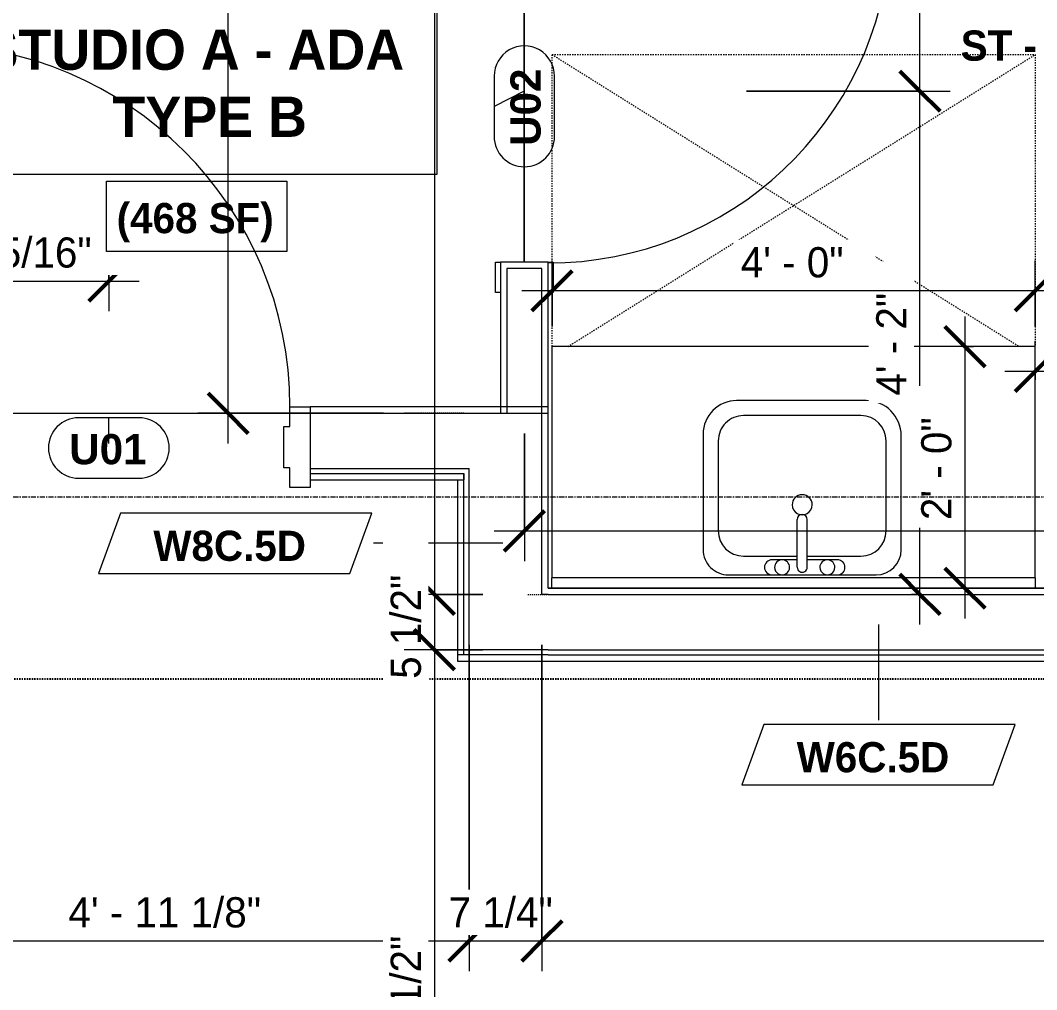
# Model space of a CAD drawing. Header units: inches. Extents: x -4058 to -1781, y 9814 to 12264.
# Drawn here: x -2697.2 to -2596.2, y 10418.3 to 10514.6 of the extents above; entities that cross this region are included whole.
import ezdxf

# ---------------------------------------------------------------- set-up
doc = ezdxf.new("R2010")
doc.units = ezdxf.units.IN
doc.header["$MEASUREMENT"] = 0
for name, pattern in [('Dash', [0.25, 0.125, -0.125]), ('Dash 3_32_', [0.1875, 0.09375, -0.09375]), ('Dash_2_', [0.25, 0.125, -0.125]), ('Grid Line 1_2_', [0.875, 0.5, -0.125, 0.125, -0.125])]:
    doc.linetypes.add(name, pattern=pattern)
for name, color, linetype, lineweight in [('0-1', 7, 'Continuous', 5), ('0-2', 7, 'Continuous', 9), ('A-ANNO-DIMS', 211, 'Continuous', 9), ('A-ANNO-DIMS-32', 211, 'Continuous', 9), ('A-AREA-IDEN', 2, 'Continuous', 9), ('A-DETL-1', 90, 'Dash 3_32_', 9), ('A-DOOR-1', 7, 'Continuous', 9), ('A-DOOR-2', 31, 'Continuous', 9), ('A-DOOR-FRAM-1', 7, 'Continuous', 9), ('A-DOOR-IDEN', 31, 'Continuous', 9), ('A-FLOR-2', 192, 'Continuous', 9), ('A-GENM', 5, 'Continuous', 9), ('A-GENM-2', 147, 'Dash', 9), ('A-WALL-1', 7, 'Continuous', 9), ('A-WALL-2', 113, 'Continuous', 9), ('A-WALL-IDEN', 211, 'Continuous', 9), ('I-WALL-3', 7, 'Continuous', 9), ('P-SANR-FIXT', 6, 'Continuous', 9), ('Q-CASE', 31, 'Continuous', 9), ('S-GRID-1', 1, 'Grid Line 1_2_', 9)]:
    doc.layers.add(name, color=color, linetype=linetype, lineweight=lineweight)
doc.layers.add('0-3', color=250, linetype='Dash_2_')
doc.styles.add('Arial_B', font='arialbd.ttf', dxfattribs={"height": 3})
doc.styles.add('Century Gothic', font='ufonts.com_century-gothic.ttf', dxfattribs={"height": 3})
doc.styles.add('Century Gothic_B', font='GOTHICB.TTF', dxfattribs={"height": 4})
doc.styles.add('Century Gothic_B_1', font='GOTHICB.TTF', dxfattribs={"height": 3})
doc.dimstyles.new('MARKETING_DIMENSION', dxfattribs={"dimscale": 12, "dimtxt": 3.132505, "dimasz": 0.333333, "dimexe": 0.25, "dimexo": 0.166667, "dimgap": 0.041667, "dimtad": 1, "dimdec": 4, "dimrnd": 0.0625, "dimzin": 3, "dimdsep": 46, "dimlunit": 4, "dimtxsty": 'Century Gothic', "dimblk1": 'OBLIQUE', "dimblk2": 'OBLIQUE', "dimsah": 1, "dimcen": 0.09, "dimdle": 0.25, "dimazin": 0, "dimtfac": 1, "dimtdec": 4, "dimtix": 1, "dimtmove": 0, "dimatfit": 3, "dimfxl": 1, "dimtvp": 1, "dimtfill": 1, "dimfrac": 2, "dimtolj": 1, "dimtzin": 0, "dimarcsym": 2})
doc.dimstyles.new('THE_DIMENSION_STRING', dxfattribs={"dimscale": 12, "dimtxt": 3.132505, "dimasz": 0.333333, "dimexe": 0.25, "dimexo": 0.166667, "dimgap": 0.041667, "dimtad": 1, "dimdec": 4, "dimrnd": 0.0625, "dimzin": 3, "dimdsep": 46, "dimlunit": 4, "dimtxsty": 'Century Gothic', "dimblk1": 'OBLIQUE', "dimblk2": 'OBLIQUE', "dimsah": 1, "dimcen": 0.09, "dimdle": 0.25, "dimazin": 0, "dimtfac": 1, "dimtdec": 4, "dimtix": 1, "dimtmove": 0, "dimatfit": 3, "dimfxl": 1, "dimtvp": 1, "dimtfill": 1, "dimfrac": 2, "dimtolj": 1, "dimtzin": 0, "dimarcsym": 2})
doc.dimstyles.new('THE_DIMENSION_STRING_1', dxfattribs={"dimscale": 12, "dimtxt": 3.132505, "dimasz": 0.333333, "dimexe": 0.25, "dimexo": 0.166667, "dimgap": 0.041667, "dimtad": 1, "dimdec": 4, "dimrnd": 0.0625, "dimzin": 3, "dimdsep": 46, "dimlunit": 4, "dimtxsty": 'Century Gothic', "dimblk1": 'OBLIQUE', "dimblk2": 'OBLIQUE', "dimsah": 1, "dimcen": 0.09, "dimdle": 0.25, "dimazin": 0, "dimtfac": 1, "dimtdec": 4, "dimtix": 1, "dimtmove": 1, "dimatfit": 3, "dimfxl": 1, "dimtvp": 1, "dimtfill": 1, "dimfrac": 2, "dimtolj": 1, "dimtzin": 0, "dimarcsym": 2})
doc.dimstyles.new('THE_DIMENSION_STRING_3', dxfattribs={"dimscale": 12, "dimtxt": 3.132505, "dimasz": 0.333333, "dimexe": 0.25, "dimexo": 0.166667, "dimgap": 0.041667, "dimtad": 1, "dimdec": 4, "dimrnd": 0.0625, "dimzin": 3, "dimdsep": 46, "dimlunit": 4, "dimtxsty": 'Century Gothic', "dimblk1": 'OBLIQUE', "dimblk2": 'OBLIQUE', "dimsah": 1, "dimcen": 0.09, "dimdle": 0.25, "dimazin": 0, "dimtfac": 1, "dimtdec": 4, "dimtix": 1, "dimtmove": 0, "dimatfit": 3, "dimfxl": 1, "dimtvp": 1, "dimtfill": 1, "dimfrac": 2, "dimtolj": 1, "dimtzin": 0, "dimarcsym": 2})
doc.dimstyles.new('THE_DIMENSION_STRING_4', dxfattribs={"dimscale": 12, "dimtxt": 3.132505, "dimasz": 0.333333, "dimexe": 0.25, "dimexo": 0.166667, "dimgap": 0.041667, "dimtad": 1, "dimdec": 4, "dimrnd": 0.0625, "dimzin": 3, "dimdsep": 46, "dimlunit": 4, "dimtxsty": 'Century Gothic', "dimblk1": 'OBLIQUE', "dimblk2": 'OBLIQUE', "dimsah": 1, "dimcen": 0.09, "dimdle": 0.25, "dimazin": 0, "dimtfac": 1, "dimtdec": 4, "dimtix": 1, "dimtmove": 0, "dimatfit": 3, "dimfxl": 1, "dimtvp": 1, "dimtfill": 1, "dimfrac": 2, "dimtolj": 1, "dimtzin": 0, "dimarcsym": 2})

# ---------------------------------------------------------------- blocks, each defined once
blk = doc.blocks.new('HOLLOW METAL - UNIT DOOR-2191977-UNIT PLANS - 1ST FLOOR')
at = {"layer": 'A-DOOR-1'}
for p, q in [((16.25, -3.875), (18, -3.875)), ((16.25, -39.875), (16.25, -3.875)), ((18, -3.875), (18, -39.875)), ((18, -39.875), (16.25, -39.875))]:
    blk.add_line(p, q, dxfattribs=at)
blk.add_arc((18, -3.875), 36, 180, 270, dxfattribs=at)
at = {"layer": 'A-DOOR-FRAM-1'}
for p, q in [((-20, 4.125), (-18, 4.125)), ((-20, -3.875), (-20, 4.125)), ((-18, 4.125), (-18, 2.1875)), ((18, 4.125), (20, 4.125)), ((18, 2.1875), (18, 4.125)), ((20, 4.125), (20, -3.875)), ((-18, 2.1875), (-17.375, 2.1875)), ((-17.375, 2.1875), (-17.375, -1.9375)), ((17.375, 2.1875), (18, 2.1875)), ((17.375, -1.9375), (17.375, 2.1875)), ((-18, -1.9375), (-18, -3.875)), ((-17.375, -1.9375), (-18, -1.9375)), ((18, -1.9375), (17.375, -1.9375)), ((18, -3.875), (18, -1.9375)), ((-18, -3.875), (-20, -3.875)), ((20, -3.875), (18, -3.875))]:
    blk.add_line(p, q, dxfattribs=at)
blk = doc.blocks.new('CTR - 1st Phase - Common Walls_rvt-1-UNIT PLANS - 1ST FLOOR')
at = {"layer": 'A-WALL-1'}
for p, q in [((-2668.41, 10475.54), (-2653.75, 10475.54)), ((-2653.75, 10475.54), (-2652.62, 10475.54)), ((-2652.62, 10475.54), (-2645.37, 10475.54)), ((-2645.37, 10457.54), (-2645.37, 10475.54)), ((-2668.41, 10470.04), (-2653.75, 10470.04)), ((-2668.41, 10469.54), (-2653.75, 10469.54)), ((-2653.75, 10470.04), (-2653.12, 10470.04)), ((-2653.75, 10469.54), (-2653.12, 10469.54)), ((-2653.12, 10470.04), (-2652.62, 10470.04)), ((-2653.12, 10469.54), (-2653.12, 10468.91)), ((-2653.12, 10468.91), (-2653.12, 10469.54)), ((-2652.62, 10452.04), (-2652.62, 10470.04)), ((-2653.75, 10468.91), (-2653.12, 10468.91)), ((-2653.12, 10452.04), (-2653.12, 10468.91)), ((-2644.75, 10457.54), (-2645.37, 10457.54)), ((-2644.75, 10457.54), (-2517.06, 10457.54)), ((-2652.62, 10452.04), (-2653.12, 10452.04)), ((-2653.12, 10451.54), (-2653.12, 10452.04)), ((-2653.12, 10451.54), (-2653.12, 10452.04)), ((-2645.37, 10452.04), (-2652.62, 10452.04)), ((-2644.75, 10452.04), (-2645.37, 10452.04)), ((-2644.75, 10452.04), (-2509.93, 10452.04)), ((-2653.12, 10451.54), (-2653.75, 10451.54)), ((-2644.75, 10451.54), (-2653.12, 10451.54)), ((-2644.75, 10451.54), (-2510.43, 10451.54))]:
    blk.add_line(p, q, dxfattribs=at)
at = {"layer": 'I-WALL-3'}
for p, q in [((-2653.75, 10476.16), (-2668.41, 10476.16)), ((-2645.37, 10476.16), (-2653.75, 10476.16)), ((-2644.75, 10476.16), (-2645.37, 10476.16)), ((-2644.75, 10458.16), (-2644.75, 10476.16)), ((-2668.41, 10468.91), (-2653.75, 10468.91)), ((-2653.75, 10468.91), (-2653.75, 10451.54)), ((-2556.06, 10458.16), (-2644.75, 10458.16)), ((-2653.75, 10451.54), (-2653.75, 10450.91)), ((-2653.75, 10450.91), (-2644.75, 10450.91)), ((-2644.75, 10450.91), (-2511.06, 10450.91))]:
    blk.add_line(p, q, dxfattribs=at)
at = {"layer": '0-2', "rotation": 180}
blk.add_blockref('HOLLOW METAL - UNIT DOOR-2191977-UNIT PLANS - 1ST FLOOR', (-2688.41, 10472.29), dxfattribs=at)
blk = doc.blocks.new('M_Sink Vanity-Square - 500 x 440mm-1352614-UNIT PLANS - 1ST FLOOR')
at = {"layer": 'P-SANR-FIXT'}
for p, q in [((7.96, 7.09), (-6.72, 7.09)), ((3.62, 7.09), (-2.88, 7.09)), ((0.12, 6.33), (0.12, 1.59)), ((1.12, 6.33), (1.12, 1.59)), ((0.12, 5.22), (-5.22, 5.22)), ((-2.88, 5.59), (0.12, 5.59)), ((1.12, 5.59), (3.62, 5.59)), ((6.46, 5.22), (1.12, 5.22)), ((-9.22, 4.59), (-9.22, -6.73)), ((10.46, -6.91), (10.46, 4.59)), ((-7.72, 2.72), (-7.72, -6.23)), ((8.96, -6.23), (8.96, 2.72)), ((-5.22, -8.73), (6.46, -8.73)), ((-5.72, -10.23), (7.14, -10.23))]:
    blk.add_line(p, q, dxfattribs=at)
for centre, radius, start, end in [((-6.72, 4.59), 2.5, 90, 180), ((-2.88, 6.34), 0.75, 90, 270), ((-1.88, 6.34), 0.75, 360, 180), ((2.62, 6.34), 0.75, 360, 180), ((3.62, 6.34), 0.75, 270, 90), ((7.96, 4.59), 2.5, 360, 90), ((-1.88, 6.34), 0.75, 180, 0), ((0.62, 6.33), 0.5, 360, 180), ((2.62, 6.34), 0.75, 180, 360), ((-5.22, 2.72), 2.5, 90, 180), ((6.46, 2.72), 2.5, 0, 90), ((0.62, 0.13), 1, 360, 180), ((0.62, 1.59), 0.5, 180, 0), ((0.62, 0.13), 1, 180, 0), ((-5.72, -6.73), 3.5, 180, 270), ((-5.22, -6.23), 2.5, 180, 270), ((6.46, -6.23), 2.5, 270, 0), ((7.14, -6.91), 3.32, 270, 0)]:
    blk.add_arc(centre, radius, start, end, dxfattribs=at)
blk = doc.blocks.new('Bath Vanity - Bath Vanity 48_-2551079-UNIT PLANS - 1ST FLOOR')
at = {"layer": 'Q-CASE'}
for p, q in [((-23.26, -1), (-23.26, -24)), ((24.74, -24), (24.74, -1)), ((-23.26, -24), (24.74, -24))]:
    blk.add_line(p, q, dxfattribs=at)
blk = doc.blocks.new('ADA Clearances - 30_x48_-V47-UNIT PLANS - 1ST FLOOR')
at = {"layer": 'A-GENM-2'}
for p, q in [((15, 24), (-14, -22.41)), ((-14, 24), (-8.63, 24)), ((-5.63, 24), (15, 24)), ((15, 24), (15, -24)), ((-14, 22.41), (15, -24)), ((15, -24), (-14, -24))]:
    blk.add_line(p, q, dxfattribs=at)
blk = doc.blocks.new('BATHROOM MIRROR - BATHROOM MIRROR 48_-3124766-UNIT PLANS - 1ST FLOOR')
at = {"layer": 'Q-CASE'}
for p, q in [((24.74, 24), (-23.26, 24)), ((-23.26, 23), (-23.26, 24)), ((24.74, 24), (24.74, 23)), ((-23.26, 23), (24.74, 23))]:
    blk.add_line(p, q, dxfattribs=at)
blk = doc.blocks.new('SWING - SINGLE - FLUSH - SWING - FLUSH - 2-10 x 6-8 - PRIVACY-4202132-UNIT PLANS - 1ST FLOOR')
at = {"layer": 'A-DOOR-2'}
for p, q in [((-20, 2.37), (-20, 2.87)), ((-20, 2.87), (-17, 2.87)), ((-17, 2.37), (-20, 2.37)), ((-17, 2.87), (-17, 2.37)), ((17, 2.37), (17, 2.87)), ((17, 2.87), (20, 2.87)), ((20, 2.37), (17, 2.37)), ((20, 2.87), (20, 2.37)), ((-20, -2.38), (-17, -2.38)), ((-20, -2.88), (-20, -2.38)), ((-17, -2.88), (-20, -2.88)), ((-17, -2.38), (-17, -2.88)), ((15, -2.38), (15, -36.38)), ((17, -2.38), (15, -2.38)), ((17, -2.38), (17, -36.38)), ((17, -2.38), (20, -2.38)), ((17, -2.88), (17, -2.38)), ((20, -2.88), (17, -2.88)), ((20, -2.38), (20, -2.88)), ((17, -36.38), (15, -36.38))]:
    blk.add_line(p, q, dxfattribs=at)
blk.add_arc((17, -2.38), 34.07, 180, 266.6343, dxfattribs=at)
blk = doc.blocks.new('DIMBLOCK15-UNIT PLANS - 1ST FLOOR')
at = {"layer": 'A-ANNO-DIMS-32', "lineweight": 50}
for p, q in [((-2607.82, 10507.54), (-2609.82, 10509.54)), ((-2607.82, 10507.54), (-2605.82, 10505.54)), ((-2607.82, 10457.54), (-2609.82, 10459.54)), ((-2607.82, 10457.54), (-2605.82, 10455.54))]:
    blk.add_line(p, q, dxfattribs=at)
at = {"layer": 'A-ANNO-DIMS-32'}
for p, q in [((-2625.06, 10507.54), (-2604.82, 10507.54)), ((-2607.82, 10507.54), (-2625.06, 10507.54)), ((-2607.82, 10454.54), (-2607.82, 10507.54)), ((-2608.64, 10457.54), (-2604.82, 10457.54)), ((-2607.82, 10457.54), (-2608.64, 10457.54))]:
    blk.add_line(p, q, dxfattribs=at)
at = {"layer": 'A-ANNO-DIMS-32', "color": 0, "insert": (-2612.16, 10477.29), "char_height": 3, "width": 12.5897, "attachment_point": 1, "rotation": 90, "line_spacing_factor": 0.984502, "style": 'Century Gothic', "bg_fill": 3, "box_fill_scale": 1.25, "bg_fill_color": 256, "bg_fill_true_color": 13158600, "bg_fill_transparency": 0}
blk.add_mtext('4\' - 2"', dxfattribs=at)
blk = doc.blocks.new('_Oblique')
at = {"color": 0, "linetype": 'ByBlock', "lineweight": -2}
blk.add_line((-0.5, -0.5), (0.5, 0.5), dxfattribs=at)
blk = doc.blocks.new('DIMBLOCK16-UNIT PLANS - 1ST FLOOR')
at = {"layer": 'A-ANNO-DIMS-32', "lineweight": 50}
for p, q in [((-2607.82, 10530.54), (-2609.82, 10532.54)), ((-2607.82, 10530.54), (-2605.82, 10528.54)), ((-2607.82, 10507.54), (-2609.82, 10509.54)), ((-2607.82, 10507.54), (-2605.82, 10505.54))]:
    blk.add_line(p, q, dxfattribs=at)
at = {"layer": 'A-ANNO-DIMS-32'}
for p, q in [((-2608.64, 10530.54), (-2604.82, 10530.54)), ((-2607.82, 10530.54), (-2608.64, 10530.54)), ((-2607.82, 10507.54), (-2607.82, 10530.54)), ((-2625.06, 10507.54), (-2604.82, 10507.54)), ((-2607.82, 10507.54), (-2625.06, 10507.54))]:
    blk.add_line(p, q, dxfattribs=at)
blk.add_ellipse((-2607.82, 10523.62), major_axis=(-17.62, 0), ratio=0.259687, start_param=0, end_param=1.570796, dxfattribs=at)
at = {"layer": 'A-ANNO-DIMS-32', "color": 0, "insert": (-2626.82, 10523.62), "char_height": 3, "width": 15.394, "attachment_point": 1, "rotation": 90, "line_spacing_factor": 0.984502, "style": 'Century Gothic', "bg_fill": 3, "box_fill_scale": 1.25, "bg_fill_color": 256, "bg_fill_true_color": 13158600, "bg_fill_transparency": 0}
blk.add_mtext('1\' - 11"', dxfattribs=at)
blk = doc.blocks.new('DIMBLOCK63-UNIT PLANS - 1ST FLOOR')
at = {"layer": 'A-ANNO-DIMS-32'}
for p, q in [((-2644.37, 10484.16), (-2644.37, 10490.7)), ((-2596.37, 10484.16), (-2596.37, 10490.7)), ((-2593.37, 10487.7), (-2647.37, 10487.7)), ((-2644.37, 10487.7), (-2644.37, 10484.16)), ((-2596.37, 10487.7), (-2596.37, 10484.16))]:
    blk.add_line(p, q, dxfattribs=at)
at = {"layer": 'A-ANNO-DIMS-32', "lineweight": 50}
for p, q in [((-2644.37, 10487.7), (-2642.37, 10489.7)), ((-2596.37, 10487.7), (-2594.37, 10489.7)), ((-2644.37, 10487.7), (-2646.37, 10485.7)), ((-2596.37, 10487.7), (-2598.37, 10485.7))]:
    blk.add_line(p, q, dxfattribs=at)
at = {"layer": 'A-ANNO-DIMS-32', "color": 0, "insert": (-2625.62, 10492.04), "char_height": 3, "width": 12.5897, "attachment_point": 1, "line_spacing_factor": 0.984502, "style": 'Century Gothic', "bg_fill": 3, "box_fill_scale": 1.25, "bg_fill_color": 256, "bg_fill_true_color": 13158600, "bg_fill_transparency": 0}
blk.add_mtext('4\' - 0"', dxfattribs=at)
blk = doc.blocks.new('DIMBLOCK64-UNIT PLANS - 1ST FLOOR')
at = {"layer": 'A-ANNO-DIMS-32'}
for p, q in [((-2603.34, 10485.16), (-2603.34, 10455.16)), ((-2602.51, 10482.16), (-2606.34, 10482.16)), ((-2603.34, 10482.16), (-2602.51, 10482.16)), ((-2602.51, 10458.16), (-2606.34, 10458.16)), ((-2603.34, 10458.16), (-2602.51, 10458.16))]:
    blk.add_line(p, q, dxfattribs=at)
at = {"layer": 'A-ANNO-DIMS-32', "lineweight": 50}
for p, q in [((-2603.34, 10482.16), (-2605.34, 10484.16)), ((-2603.34, 10482.16), (-2601.34, 10480.16)), ((-2603.34, 10458.16), (-2605.34, 10460.16)), ((-2603.34, 10458.16), (-2601.34, 10456.16))]:
    blk.add_line(p, q, dxfattribs=at)
at = {"layer": 'A-ANNO-DIMS-32', "color": 0, "insert": (-2607.69, 10464.92), "char_height": 3, "width": 12.5897, "attachment_point": 1, "rotation": 90, "line_spacing_factor": 0.984502, "style": 'Century Gothic', "bg_fill": 3, "box_fill_scale": 1.25, "bg_fill_color": 256, "bg_fill_true_color": 13158600, "bg_fill_transparency": 0}
blk.add_mtext('2\' - 0"', dxfattribs=at)
blk = doc.blocks.new('DIMBLOCK280-UNIT PLANS - 1ST FLOOR')
at = {"layer": 'A-ANNO-DIMS-32'}
for p, q in [((-2596.37, 10478.87), (-2596.37, 10482.7)), ((-2560.19, 10478.87), (-2560.19, 10482.7)), ((-2557.19, 10479.7), (-2599.37, 10479.7)), ((-2596.37, 10479.7), (-2596.37, 10478.87)), ((-2560.19, 10479.7), (-2560.19, 10478.87))]:
    blk.add_line(p, q, dxfattribs=at)
at = {"layer": 'A-ANNO-DIMS-32', "lineweight": 50}
for p, q in [((-2596.37, 10479.7), (-2594.37, 10481.7)), ((-2560.19, 10479.7), (-2558.19, 10481.7)), ((-2596.37, 10479.7), (-2598.37, 10477.7)), ((-2560.19, 10479.7), (-2562.19, 10477.7))]:
    blk.add_line(p, q, dxfattribs=at)
at = {"layer": 'A-ANNO-DIMS-32', "color": 0, "char_height": 3, "attachment_point": 1, "line_spacing_factor": 0.984502, "style": 'Century Gothic', "bg_fill": 3, "box_fill_scale": 1.25, "bg_fill_color": 256, "bg_fill_true_color": 13158600, "bg_fill_transparency": 0}
for s, insert, width in [('3\' - 0 3/16"', (-2588.52, 10484.04), 24.5827), ('33" MIN', (-2585.79, 10478.12), 18.0194)]:
    blk.add_mtext(s, dxfattribs=dict(at, insert=insert, width=width))
blk = doc.blocks.new('Wall Tag - Arch Wall-3956453-UNIT PLANS - 1ST FLOOR')
at = {"layer": 'A-WALL-IDEN'}
for p, q in [((-0.3561, 0.0937), (-0.4244, -0.0937)), ((0.4244, 0.0937), (-0.3561, 0.0937)), ((0.3561, -0.0937), (0.4244, 0.0937)), ((-0.4244, -0.0937), (0.3561, -0.0937))]:
    blk.add_line(p, q, dxfattribs=at)
blk = doc.blocks.new('Door Tag - Type Mark-2601225-UNIT PLANS - 1ST FLOOR')
at = {"layer": 'A-DOOR-IDEN'}
for p, q in [((0.09375, 0.09375), (-0.09375, 0.09375)), ((-0.09375, -0.09375), (0.09375, -0.09375))]:
    blk.add_line(p, q, dxfattribs=at)
for centre, start, end in [((-0.09375, 0), 90, 270), ((0.09375, 0), 270, 90)]:
    blk.add_arc(centre, 0.09375, start, end, dxfattribs=at)
blk = doc.blocks.new('DIMBLOCK691-UNIT PLANS - 1ST FLOOR')
at = {"layer": 'A-ANNO-DIMS-32'}
for p, q in [((-2676.55, 10472.54), (-2676.55, 10579.54)), ((-2672.12, 10576.54), (-2679.55, 10576.54)), ((-2676.55, 10576.54), (-2672.12, 10576.54)), ((-2661.12, 10475.54), (-2679.55, 10475.54)), ((-2676.55, 10475.54), (-2661.12, 10475.54))]:
    blk.add_line(p, q, dxfattribs=at)
at = {"layer": 'A-ANNO-DIMS-32', "lineweight": 50}
for p, q in [((-2676.55, 10576.54), (-2678.55, 10578.54)), ((-2676.55, 10576.54), (-2674.55, 10574.54)), ((-2676.55, 10475.54), (-2678.55, 10477.54)), ((-2676.55, 10475.54), (-2674.55, 10473.54))]:
    blk.add_line(p, q, dxfattribs=at)
at = {"layer": 'A-ANNO-DIMS-32', "color": 0, "insert": (-2680.89, 10520.79), "char_height": 3, "width": 12.5897, "attachment_point": 1, "rotation": 90, "line_spacing_factor": 0.984502, "style": 'Century Gothic', "bg_fill": 3, "box_fill_scale": 1.25, "bg_fill_color": 256, "bg_fill_true_color": 13158600, "bg_fill_transparency": 0}
blk.add_mtext('8\' - 5"', dxfattribs=at)
blk = doc.blocks.new('DIMBLOCK901-UNIT PLANS - 1ST FLOOR')
at = {"layer": 'A-ANNO-DIMS-32', "lineweight": 50}
for p, q in [((-2711.72, 10488.67), (-2709.72, 10490.67)), ((-2688.41, 10488.67), (-2686.41, 10490.67)), ((-2711.72, 10488.67), (-2713.72, 10486.67)), ((-2688.41, 10488.67), (-2690.41, 10486.67))]:
    blk.add_line(p, q, dxfattribs=at)
at = {"layer": 'A-ANNO-DIMS-32'}
for p, q in [((-2711.72, 10489.5), (-2711.72, 10485.67)), ((-2711.72, 10488.67), (-2711.72, 10489.5)), ((-2688.41, 10489.5), (-2688.41, 10485.67)), ((-2688.41, 10488.67), (-2688.41, 10489.5)), ((-2714.72, 10488.67), (-2685.41, 10488.67))]:
    blk.add_line(p, q, dxfattribs=at)
at = {"layer": 'A-ANNO-DIMS-32', "color": 0, "insert": (-2711.48, 10493.01), "char_height": 3, "width": 27.387, "attachment_point": 1, "line_spacing_factor": 0.984502, "style": 'Century Gothic', "bg_fill": 3, "box_fill_scale": 1.25, "bg_fill_color": 256, "bg_fill_true_color": 13158600, "bg_fill_transparency": 0}
blk.add_mtext('1\' - 11 5/16"', dxfattribs=at)
blk = doc.blocks.new('DIMBLOCK957-UNIT PLANS - 1ST FLOOR')
at = {"layer": 'A-ANNO-DIMS-32'}
for p, q in [((-2711.72, 10470.54), (-2711.72, 10420.11)), ((-2711.72, 10423.11), (-2711.72, 10470.54)), ((-2652.62, 10452.54), (-2652.62, 10420.11)), ((-2652.62, 10423.11), (-2652.62, 10452.54)), ((-2711.72, 10423.11), (-2652.62, 10423.11))]:
    blk.add_line(p, q, dxfattribs=at)
at = {"layer": 'A-ANNO-DIMS-32', "lineweight": 50}
for p, q in [((-2711.72, 10423.11), (-2709.72, 10425.11)), ((-2652.62, 10423.11), (-2650.62, 10425.11)), ((-2711.72, 10423.11), (-2713.72, 10421.11)), ((-2652.62, 10423.11), (-2654.62, 10421.11))]:
    blk.add_line(p, q, dxfattribs=at)
at = {"layer": 'A-ANNO-DIMS-32', "color": 0, "insert": (-2692.42, 10427.45), "char_height": 3, "width": 24.5827, "attachment_point": 1, "line_spacing_factor": 0.984502, "style": 'Century Gothic', "bg_fill": 3, "box_fill_scale": 1.25, "bg_fill_color": 256, "bg_fill_true_color": 13158600, "bg_fill_transparency": 0}
blk.add_mtext('4\' - 11 1/8"', dxfattribs=at)
blk = doc.blocks.new('DIMBLOCK958-UNIT PLANS - 1ST FLOOR')
at = {"layer": 'A-ANNO-DIMS-32'}
for p, q in [((-2652.62, 10452.54), (-2652.62, 10420.11)), ((-2652.62, 10423.11), (-2652.62, 10452.54)), ((-2645.37, 10452.54), (-2645.37, 10420.11)), ((-2645.37, 10423.11), (-2645.37, 10452.54)), ((-2652.62, 10423.11), (-2645.37, 10423.11))]:
    blk.add_line(p, q, dxfattribs=at)
at = {"layer": 'A-ANNO-DIMS-32', "lineweight": 50}
for p, q in [((-2652.62, 10423.11), (-2650.62, 10425.11)), ((-2645.37, 10423.11), (-2643.37, 10425.11)), ((-2652.62, 10423.11), (-2654.62, 10421.11)), ((-2645.37, 10423.11), (-2647.37, 10421.11))]:
    blk.add_line(p, q, dxfattribs=at)
at = {"layer": 'A-ANNO-DIMS-32', "color": 0, "insert": (-2654.64, 10427.45), "char_height": 3, "width": 13.5444, "attachment_point": 1, "line_spacing_factor": 0.984502, "style": 'Century Gothic', "bg_fill": 3, "box_fill_scale": 1.25, "bg_fill_color": 256, "bg_fill_true_color": 13158600, "bg_fill_transparency": 0}
blk.add_mtext('7 1/4"', dxfattribs=at)
blk = doc.blocks.new('DIMBLOCK959-UNIT PLANS - 1ST FLOOR')
at = {"layer": 'A-ANNO-DIMS-32'}
for p, q in [((-2645.37, 10452.54), (-2645.37, 10420.11)), ((-2645.37, 10423.11), (-2645.37, 10452.54)), ((-2515.31, 10452.54), (-2515.31, 10420.11)), ((-2515.31, 10423.11), (-2515.31, 10452.54)), ((-2645.37, 10423.11), (-2515.31, 10423.11))]:
    blk.add_line(p, q, dxfattribs=at)
at = {"layer": 'A-ANNO-DIMS-32', "lineweight": 50}
for p, q in [((-2645.37, 10423.11), (-2643.37, 10425.11)), ((-2515.31, 10423.11), (-2513.31, 10425.11)), ((-2645.37, 10423.11), (-2647.37, 10421.11)), ((-2515.31, 10423.11), (-2517.31, 10421.11))]:
    blk.add_line(p, q, dxfattribs=at)
at = {"layer": 'A-ANNO-DIMS-32', "color": 0, "insert": (-2592.92, 10427.45), "char_height": 3, "width": 30.1914, "attachment_point": 1, "line_spacing_factor": 0.984502, "style": 'Century Gothic', "bg_fill": 3, "box_fill_scale": 1.25, "bg_fill_color": 256, "bg_fill_true_color": 13158600, "bg_fill_transparency": 0}
blk.add_mtext('10\' - 10 1/16"', dxfattribs=at)
blk = doc.blocks.new('DIMBLOCK971-UNIT PLANS - 1ST FLOOR')
at = {"layer": 'A-ANNO-DIMS-32', "lineweight": 50}
for p, q in [((-2656.06, 10814.49), (-2658.06, 10816.49)), ((-2656.06, 10814.49), (-2654.06, 10812.49)), ((-2656.06, 10457.54), (-2658.06, 10459.54)), ((-2656.06, 10457.54), (-2654.06, 10455.54))]:
    blk.add_line(p, q, dxfattribs=at)
at = {"layer": 'A-ANNO-DIMS-32'}
for p, q in [((-2655.23, 10814.49), (-2659.06, 10814.49)), ((-2656.06, 10814.49), (-2656.06, 10457.54)), ((-2656.06, 10814.49), (-2655.23, 10814.49)), ((-2651.25, 10457.54), (-2659.06, 10457.54)), ((-2656.06, 10457.54), (-2651.25, 10457.54))]:
    blk.add_line(p, q, dxfattribs=at)
at = {"layer": 'A-ANNO-DIMS-32', "color": 0, "insert": (-2660.4, 10623.43), "char_height": 3, "width": 30.1914, "attachment_point": 1, "rotation": 90, "line_spacing_factor": 0.984502, "style": 'Century Gothic', "bg_fill": 3, "box_fill_scale": 1.25, "bg_fill_color": 256, "bg_fill_true_color": 13158600, "bg_fill_transparency": 0}
blk.add_mtext('29\' - 8 15/16"', dxfattribs=at)
blk = doc.blocks.new('DIMBLOCK972-UNIT PLANS - 1ST FLOOR')
at = {"layer": 'A-ANNO-DIMS-32', "lineweight": 50}
for p, q in [((-2656.06, 10457.54), (-2658.06, 10459.54)), ((-2656.06, 10457.54), (-2654.06, 10455.54)), ((-2656.06, 10452.04), (-2658.06, 10454.04)), ((-2656.06, 10452.04), (-2654.06, 10450.04))]:
    blk.add_line(p, q, dxfattribs=at)
at = {"layer": 'A-ANNO-DIMS-32'}
for p, q in [((-2651.25, 10457.54), (-2659.06, 10457.54)), ((-2656.06, 10457.54), (-2656.06, 10452.04)), ((-2656.06, 10457.54), (-2651.25, 10457.54)), ((-2651.25, 10452.04), (-2659.06, 10452.04)), ((-2656.06, 10452.04), (-2651.25, 10452.04))]:
    blk.add_line(p, q, dxfattribs=at)
at = {"layer": 'A-ANNO-DIMS-32', "color": 0, "insert": (-2660.4, 10449.15), "char_height": 3, "width": 13.5444, "attachment_point": 1, "rotation": 90, "line_spacing_factor": 0.984502, "style": 'Century Gothic', "bg_fill": 3, "box_fill_scale": 1.25, "bg_fill_color": 256, "bg_fill_true_color": 13158600, "bg_fill_transparency": 0}
blk.add_mtext('5 1/2"', dxfattribs=at)
blk = doc.blocks.new('DIMBLOCK973-UNIT PLANS - 1ST FLOOR')
at = {"layer": 'A-ANNO-DIMS-32', "lineweight": 50}
for p, q in [((-2656.06, 10452.04), (-2658.06, 10454.04)), ((-2656.06, 10452.04), (-2654.06, 10450.04)), ((-2656.06, 10379.54), (-2658.06, 10381.54)), ((-2656.06, 10379.54), (-2654.06, 10377.54))]:
    blk.add_line(p, q, dxfattribs=at)
at = {"layer": 'A-ANNO-DIMS-32'}
for p, q in [((-2651.25, 10452.04), (-2659.06, 10452.04)), ((-2656.06, 10452.04), (-2656.06, 10379.54)), ((-2656.06, 10452.04), (-2651.25, 10452.04)), ((-2639.81, 10379.54), (-2659.06, 10379.54)), ((-2656.06, 10379.54), (-2639.81, 10379.54))]:
    blk.add_line(p, q, dxfattribs=at)
at = {"layer": 'A-ANNO-DIMS-32', "color": 0, "insert": (-2660.4, 10406.72), "char_height": 3, "width": 21.7784, "attachment_point": 1, "rotation": 90, "line_spacing_factor": 0.984502, "style": 'Century Gothic', "bg_fill": 3, "box_fill_scale": 1.25, "bg_fill_color": 256, "bg_fill_true_color": 13158600, "bg_fill_transparency": 0}
blk.add_mtext('6\' - 0 1/2"', dxfattribs=at)
blk = doc.blocks.new('DIMBLOCK1367-UNIT PLANS - 1ST FLOOR')
at = {"layer": 'A-ANNO-DIMS-32'}
for p, q in [((-2647.12, 10473.54), (-2647.12, 10460.85)), ((-2647.12, 10463.85), (-2647.12, 10473.54)), ((-2513.12, 10464.68), (-2513.12, 10460.85)), ((-2513.12, 10463.85), (-2513.12, 10464.68)), ((-2650.12, 10463.85), (-2510.12, 10463.85))]:
    blk.add_line(p, q, dxfattribs=at)
at = {"layer": 'A-ANNO-DIMS-32', "lineweight": 50}
for p, q in [((-2647.12, 10463.85), (-2645.12, 10465.85)), ((-2513.12, 10463.85), (-2511.12, 10465.85)), ((-2647.12, 10463.85), (-2649.12, 10461.85)), ((-2513.12, 10463.85), (-2515.12, 10461.85))]:
    blk.add_line(p, q, dxfattribs=at)
at = {"layer": 'A-ANNO-DIMS-32', "color": 0, "insert": (-2586.54, 10468.19), "char_height": 3, "width": 15.394, "attachment_point": 1, "line_spacing_factor": 0.984502, "style": 'Century Gothic', "bg_fill": 3, "box_fill_scale": 1.25, "bg_fill_color": 256, "bg_fill_true_color": 13158600, "bg_fill_transparency": 0}
blk.add_mtext('11\' - 2"', dxfattribs=at)

msp = doc.modelspace()

# ---------------------------------------------------------------- linework, layer by layer
at = {"layer": '0-3'}
msp.add_line((-2508.68624, 10449.11493), (-2719.04054, 10449.11493), dxfattribs=at)
at = {"layer": 'A-DETL-1'}
for p, q in [((-2653.12374, 10475.5394), (-2659.12374, 10475.5394)), ((-2646.76194, 10457.5394), (-2519.08929, 10457.5394))]:
    msp.add_line(p, q, dxfattribs=at)
at = {"layer": 'A-DOOR-IDEN'}
msp.add_line((-2647.12374, 10507.5394), (-2650.12374, 10506.03255), dxfattribs=at)
at = {"layer": 'A-FLOR-2'}
for p, q in [((-2647.12374, 10490.5394), (-2647.12374, 10524.5394)), ((-2647.12374, 10524.5394), (-2647.12374, 10490.5394)), ((-2706.41124, 10475.5394), (-2670.41124, 10475.5394)), ((-2644.7489, 10458.16899), (-2644.37374, 10458.16899)), ((-2596.37374, 10458.16899), (-2588.25621, 10458.16899))]:
    msp.add_line(p, q, dxfattribs=at)
at = {"layer": 'A-WALL-2'}
for p, q in [((-2644.74874, 10490.5394), (-2649.49874, 10490.5394)), ((-2649.49874, 10490.5394), (-2649.49874, 10475.54399)), ((-2644.74874, 10475.54399), (-2644.74874, 10490.5394)), ((-2645.37374, 10489.9144), (-2648.87374, 10489.9144)), ((-2648.87374, 10489.9144), (-2648.87374, 10475.54399)), ((-2645.37374, 10475.54399), (-2645.37374, 10489.9144)), ((-2649.49874, 10475.54399), (-2644.74874, 10475.54399))]:
    msp.add_line(p, q, dxfattribs=at)
at = {"layer": 'A-WALL-IDEN'}
msp.add_line((-2649.24874, 10462.62088), (-2662.1144, 10462.62088), dxfattribs=at)

# ---------------------------------------------------------------- block references
at = {"layer": '0-1'}
msp.add_blockref('CTR - 1st Phase - Common Walls_rvt-1-UNIT PLANS - 1ST FLOOR', (0, 0), dxfattribs=at)
at = {"layer": 'A-DOOR-2', "rotation": 89.99999999996469}
msp.add_blockref('SWING - SINGLE - FLUSH - SWING - FLUSH - 2-10 x 6-8 - PRIVACY-4202132-UNIT PLANS - 1ST FLOOR', (-2647.12374, 10507.5394), dxfattribs=at)
at = {"layer": 'A-DOOR-IDEN', "xscale": 31.99999999999999, "yscale": 31.99999999999999, "zscale": 31.99999999999999, "rotation": 89.99999999999955}
msp.add_blockref('Door Tag - Type Mark-2601225-UNIT PLANS - 1ST FLOOR', (-2647.12374, 10506.03255), dxfattribs=at)
at = {"layer": 'A-GENM', "rotation": 90.00000000006163}
msp.add_blockref('ADA Clearances - 30_x48_-V47-UNIT PLANS - 1ST FLOOR', (-2620.37374, 10496.16899), dxfattribs=at)
at = {"layer": 'A-WALL-IDEN', "xscale": 31.99999999999999, "yscale": 31.99999999999999, "zscale": 31.99999999999999}
for p in [(-2675.84611, 10462.62088), (-2611.92378, 10441.61524)]:
    msp.add_blockref('Wall Tag - Arch Wall-3956453-UNIT PLANS - 1ST FLOOR', p, dxfattribs=at)
at = {"layer": 'P-SANR-FIXT', "rotation": 180}
msp.add_blockref('M_Sink Vanity-Square - 500 x 440mm-1352614-UNIT PLANS - 1ST FLOOR', (-2618.89425, 10466.56814), dxfattribs=at)
at = {"layer": 'Q-CASE', "rotation": 180}
for name, p in [('Bath Vanity - Bath Vanity 48_-2551079-UNIT PLANS - 1ST FLOOR', (-2619.63603, 10458.1644)), ('BATHROOM MIRROR - BATHROOM MIRROR 48_-3124766-UNIT PLANS - 1ST FLOOR', (-2619.63603, 10482.16899))]:
    msp.add_blockref(name, p, dxfattribs=at)

# ---------------------------------------------------------------- texts
at = {"layer": 'A-AREA-IDEN', "insert": (-2603.76483, 10513.56959), "char_height": 3, "width": 51.51, "attachment_point": 1, "style": 'Century Gothic_B_1'}
msp.add_mtext('ST - BATH - OPTION A', dxfattribs=at)
at = {"layer": 'A-DOOR-IDEN', "insert": (-2648.50359, 10502.10067), "char_height": 3, "width": 9.393, "attachment_point": 1, "rotation": 90, "style": 'Arial_B'}
msp.add_mtext('U02', dxfattribs=at)
at = {"layer": 'A-WALL-IDEN', "char_height": 3, "width": 19.594, "attachment_point": 1, "style": 'Century Gothic_B_1'}
for s, insert in [('W8C.5D', (-2683.98171, 10463.86842)), ('W6C.5D', (-2620.05938, 10442.86278))]:
    msp.add_mtext(s, dxfattribs=dict(at, insert=insert))

# ---------------------------------------------------------------- next in the draw order: dimensions: what is measured, and where the dimension line sits
at = {"layer": 'A-ANNO-DIMS'}
for base, p1, p2, dimstyle, override, picture, middle in [((-2676.54923, 10576.5394), (-2659.12374, 10475.5394), (-2670.12374, 10576.5394), 'THE_DIMENSION_STRING_3', {"dimpost": '<>', "dimfxl": 101.597244}, 'DIMBLOCK691-UNIT PLANS - 1ST FLOOR', (-2678.62468, 10526.0394)), ((-2607.8156, 10507.5394), (-2610.64402, 10457.5394), (-2627.06325, 10507.5394), 'THE_DIMENSION_STRING', {"dimpost": '<>', "dimfxl": 52.626904}, 'DIMBLOCK15-UNIT PLANS - 1ST FLOOR', (-2609.85333, 10482.5394))]:
    dim = msp.add_linear_dim(base=base, p1=p1, p2=p2, angle=90, dimstyle=dimstyle, override=override, dxfattribs=at)
    dim.commit()
    dim.dimension.update_dxf_attribs({"geometry": picture, "text_midpoint": middle})
dim = msp.add_linear_dim(base=(-2688.41124, 10488.66748), p1=(-2711.72374, 10491.4959), p2=(-2688.41124, 10491.4959), dimstyle='THE_DIMENSION_STRING_3', override={"dimpost": '<>', "dimfxl": 23.3125}, dxfattribs=at)
dim.commit()
dim.dimension.update_dxf_attribs({"geometry": 'DIMBLOCK901-UNIT PLANS - 1ST FLOOR', "text_midpoint": (-2700.06749, 10490.90915)})

# ---------------------------------------------------------------- next in the draw order: linework, layer by layer
at = {"layer": 'A-AREA-IDEN', "flags": 128}
msp.add_lwpolyline([(-2688.62973, 10498.59465), (-2670.70532, 10498.59465), (-2670.70532, 10491.59308), (-2688.62973, 10491.59308)], close=True, dxfattribs=at)
at = {"layer": 'A-WALL-IDEN'}
msp.add_line((-2611.92378, 10454.5394), (-2611.92378, 10445.03326), dxfattribs=at)

# ---------------------------------------------------------------- next in the draw order: texts
at = {"layer": 'A-AREA-IDEN', "attachment_point": 1}
for s, insert, char_height, width, style in [('TYPE B', (-2688.0422, 10506.99348), 4, 20.301, 'Century Gothic_B'), ('(468 SF)', (-2687.62973, 10496.42799), 3, 19.19, 'Century Gothic_B_1')]:
    msp.add_mtext(s, dxfattribs=dict(at, insert=insert, char_height=char_height, width=width, style=style))

# ---------------------------------------------------------------- next in the draw order: dimensions: what is measured, and where the dimension line sits
at = {"layer": 'A-ANNO-DIMS'}
dim = msp.add_linear_dim(base=(-2607.8156, 10530.5394), p1=(-2627.06325, 10507.5394), p2=(-2610.64402, 10530.5394), angle=90, dimstyle='THE_DIMENSION_STRING_1', override={"dimpost": '<>', "dimfxl": 28.259353}, dxfattribs=at)
dim.commit()
dim.dimension.update_dxf_attribs({"geometry": 'DIMBLOCK16-UNIT PLANS - 1ST FLOOR', "text_midpoint": (-2624.82025, 10531.31226), "dimtype": 160, "text_rotation": 90})
for base, p1, p2, dimstyle, override, picture, middle in [((-2644.37374, 10487.69761), (-2596.37374, 10482.1644), (-2644.37374, 10482.1644), 'THE_DIMENSION_STRING', {"dimpost": '<>', "dimfxl": 48}, 'DIMBLOCK63-UNIT PLANS - 1ST FLOOR', (-2620.37374, 10489.77307)), ((-2652.62374, 10423.10829), (-2711.72374, 10472.5394), (-2652.62374, 10454.5394), 'THE_DIMENSION_STRING_4', {"dimpost": '<>', "dimfxl": 61.780337}, 'DIMBLOCK957-UNIT PLANS - 1ST FLOOR', (-2682.17374, 10425.34996))]:
    dim = msp.add_linear_dim(base=base, p1=p1, p2=p2, dimstyle=dimstyle, override=override, dxfattribs=at)
    dim.commit()
    dim.dimension.update_dxf_attribs({"geometry": picture, "text_midpoint": middle})

# ---------------------------------------------------------------- next in the draw order: linework, layer by layer
at = {"layer": 'A-DOOR-IDEN'}
msp.add_line((-2688.41124, 10472.5394), (-2688.41124, 10475.08838), dxfattribs=at)

# ---------------------------------------------------------------- next in the draw order: block references
at = {"layer": 'A-DOOR-IDEN', "xscale": 31.99999999999999, "yscale": 31.99999999999999, "zscale": 31.99999999999999}
msp.add_blockref('Door Tag - Type Mark-2601225-UNIT PLANS - 1ST FLOOR', (-2688.41124, 10472.08838), dxfattribs=at)

# ---------------------------------------------------------------- next in the draw order: texts
at = {"layer": 'A-DOOR-IDEN', "insert": (-2692.34312, 10473.46823), "char_height": 3, "width": 9.393, "attachment_point": 1, "style": 'Arial_B'}
msp.add_mtext('U01', dxfattribs=at)

# ---------------------------------------------------------------- next in the draw order: dimensions: what is measured, and where the dimension line sits
at = {"layer": 'A-ANNO-DIMS'}
for base, p1, p2, dimstyle, override, picture, middle in [((-2656.05514, 10457.5394), (-2653.22671, 10814.4894), (-2649.24874, 10457.5394), 'THE_DIMENSION_STRING_4', {"dimpost": '<>', "dimfxl": 356.972165}, 'DIMBLOCK971-UNIT PLANS - 1ST FLOOR', (-2658.29681, 10636.0144)), ((-2603.34243, 10458.1644), (-2600.51401, 10482.1644), (-2600.51401, 10458.1644), 'THE_DIMENSION_STRING', {"dimpost": '<>', "dimfxl": 24}, 'DIMBLOCK64-UNIT PLANS - 1ST FLOOR', (-2605.41789, 10470.1644))]:
    dim = msp.add_linear_dim(base=base, p1=p1, p2=p2, angle=90, dimstyle=dimstyle, override=override, dxfattribs=at)
    dim.commit()
    dim.dimension.update_dxf_attribs({"geometry": picture, "text_midpoint": middle})
dim = msp.add_linear_dim(base=(-2596.37374, 10479.69761), p1=(-2560.18624, 10476.86918), p2=(-2596.37374, 10476.86918), angle=0, text='<>\\X33" MIN', dimstyle='THE_DIMENSION_STRING', override={"dimpost": '<>', "dimfxl": 36.1875}, dxfattribs=at)
dim.commit()
dim.dimension.update_dxf_attribs({"geometry": 'DIMBLOCK280-UNIT PLANS - 1ST FLOOR', "text_midpoint": (-2578.27999, 10479.69761)})
dim = msp.add_linear_dim(base=(-2645.37374, 10423.10829), p1=(-2652.62374, 10454.5394), p2=(-2645.37374, 10454.5394), dimstyle='THE_DIMENSION_STRING_4', override={"dimpost": '<>', "dimfxl": 7.25}, dxfattribs=at)
dim.commit()
dim.dimension.update_dxf_attribs({"geometry": 'DIMBLOCK958-UNIT PLANS - 1ST FLOOR', "text_midpoint": (-2648.99874, 10425.34996)})

# ---------------------------------------------------------------- next in the draw order: linework, layer by layer
at = {"layer": 'A-AREA-IDEN', "flags": 128}
msp.add_lwpolyline([(-2703.51887, 10517.72015), (-2655.81619, 10517.72015), (-2655.81619, 10499.27102), (-2703.51887, 10499.27102)], close=True, dxfattribs=at)
at = {"layer": 'S-GRID-1'}
msp.add_line((-1781.27288, 10467.1894), (-4041.7795, 10467.1894), dxfattribs=at)

# ---------------------------------------------------------------- next in the draw order: texts
at = {"layer": 'A-AREA-IDEN', "insert": (-2700.95887, 10513.66015), "char_height": 4, "width": 51.51, "attachment_point": 1, "style": 'Century Gothic_B'}
msp.add_mtext('STUDIO A - ADA', dxfattribs=at)

# ---------------------------------------------------------------- next in the draw order: dimensions: what is measured, and where the dimension line sits
at = {"layer": 'A-ANNO-DIMS'}
dim = msp.add_linear_dim(base=(-2656.05514, 10452.0394), p1=(-2649.24874, 10457.5394), p2=(-2649.24874, 10452.0394), angle=90, dimstyle='THE_DIMENSION_STRING_4', override={"dimpost": '<>', "dimfxl": 5.5}, dxfattribs=at)
dim.commit()
dim.dimension.update_dxf_attribs({"geometry": 'DIMBLOCK972-UNIT PLANS - 1ST FLOOR', "text_midpoint": (-2658.29681, 10454.7894)})
dim = msp.add_linear_dim(base=(-2515.31124, 10423.10829), p1=(-2645.37374, 10454.5394), p2=(-2515.31124, 10454.5394), dimstyle='THE_DIMENSION_STRING_4', override={"dimpost": '<>', "dimfxl": 130.0625}, dxfattribs=at)
dim.commit()
dim.dimension.update_dxf_attribs({"geometry": 'DIMBLOCK959-UNIT PLANS - 1ST FLOOR', "text_midpoint": (-2580.34249, 10425.34996)})

# ---------------------------------------------------------------- next in the draw order: dimensions: what is measured, and where the dimension line sits
for base, p1, p2, angle, dimstyle, override, picture, middle in [((-2513.12374, 10463.84838), (-2647.12374, 10475.54399), (-2513.12374, 10466.6768), 0, 'MARKETING_DIMENSION', {"dimpost": '<>', "dimfxl": 134.293064}, 'DIMBLOCK1367-UNIT PLANS - 1ST FLOOR', (-2580.12374, 10465.8861)), ((-2656.05514, 10379.5394), (-2649.24874, 10452.0394), (-2637.81124, 10379.5394), 90, 'THE_DIMENSION_STRING_4', {"dimpost": '<>', "dimfxl": 73.396638}, 'DIMBLOCK973-UNIT PLANS - 1ST FLOOR', (-2658.29681, 10415.7894))]:
    dim = msp.add_linear_dim(base=base, p1=p1, p2=p2, angle=angle, dimstyle=dimstyle, override=override, dxfattribs=at)
    dim.commit()
    dim.dimension.update_dxf_attribs({"geometry": picture, "text_midpoint": middle})

doc.saveas('drawing.dxf')
